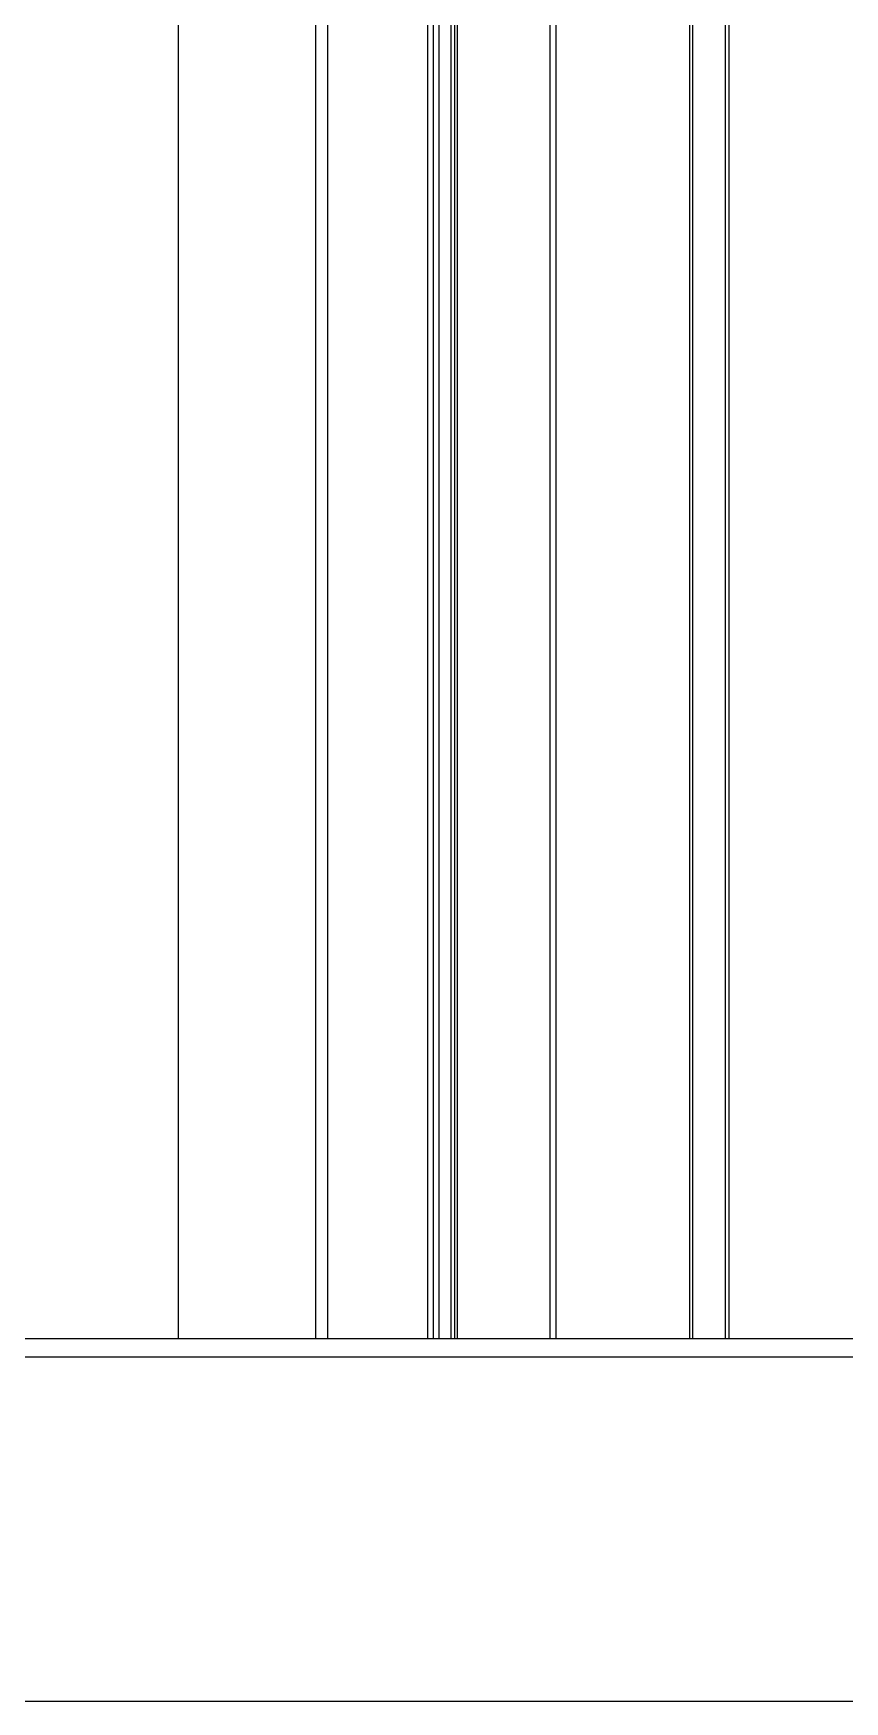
# Model space of a CAD drawing. Header units: millimetres. Extents: x -4172 to 126100, y -2 to 142133.
# Drawn here: x 101014 to 101909, y 42618 to 44458 of the extents above; entities that cross this region are included whole.
import ezdxf

# ---------------------------------------------------------------- set-up
doc = ezdxf.new("R2010")
doc.units = ezdxf.units.MM
doc.header["$LTSCALE"] = 100
doc.layers.add('Visible', color=7, linetype='Continuous', lineweight=25)

msp = doc.modelspace()

# ---------------------------------------------------------------- linework, layer by layer
at = {"layer": 'Visible'}
for p, q in [((101325.78, 43017.58), (101325.78, 48877.58)), ((101338.88, 43017.58), (101338.88, 48877.58)), ((101449.24, 43017.58), (101449.24, 48877.58)), ((101455.64, 43017.58), (101455.64, 48877.58)), ((101461.62, 43017.58), (101461.62, 48877.58)), ((101475.15, 43017.58), (101475.15, 48877.58)), ((101478.92, 43017.58), (101478.92, 48882.58)), ((101481.71, 48882.58), (101481.71, 43017.58)), ((101584.08, 43017.58), (101584.08, 48877.58)), ((101590.92, 43017.58), (101590.92, 48877.58)), ((101737.99, 48882.58), (101737.99, 43017.58)), ((101741.56, 43017.58), (101741.56, 48882.58)), ((101777.78, 43017.58), (101777.78, 48882.58)), ((101781.35, 48882.58), (101781.35, 43017.58)), ((101173.72, 44517.58), (101173.72, 43017.58)), ((101174.11, 43017.58), (101174.11, 44517.58)), ((113771.64, 43017.58), (87029.63, 43017.58)), ((113885.63, 42997.58), (86915.63, 42997.58)), ((113885.63, 42617.58), (86915.63, 42617.58))]:
    msp.add_line(p, q, dxfattribs=at)

doc.saveas('drawing.dxf')
